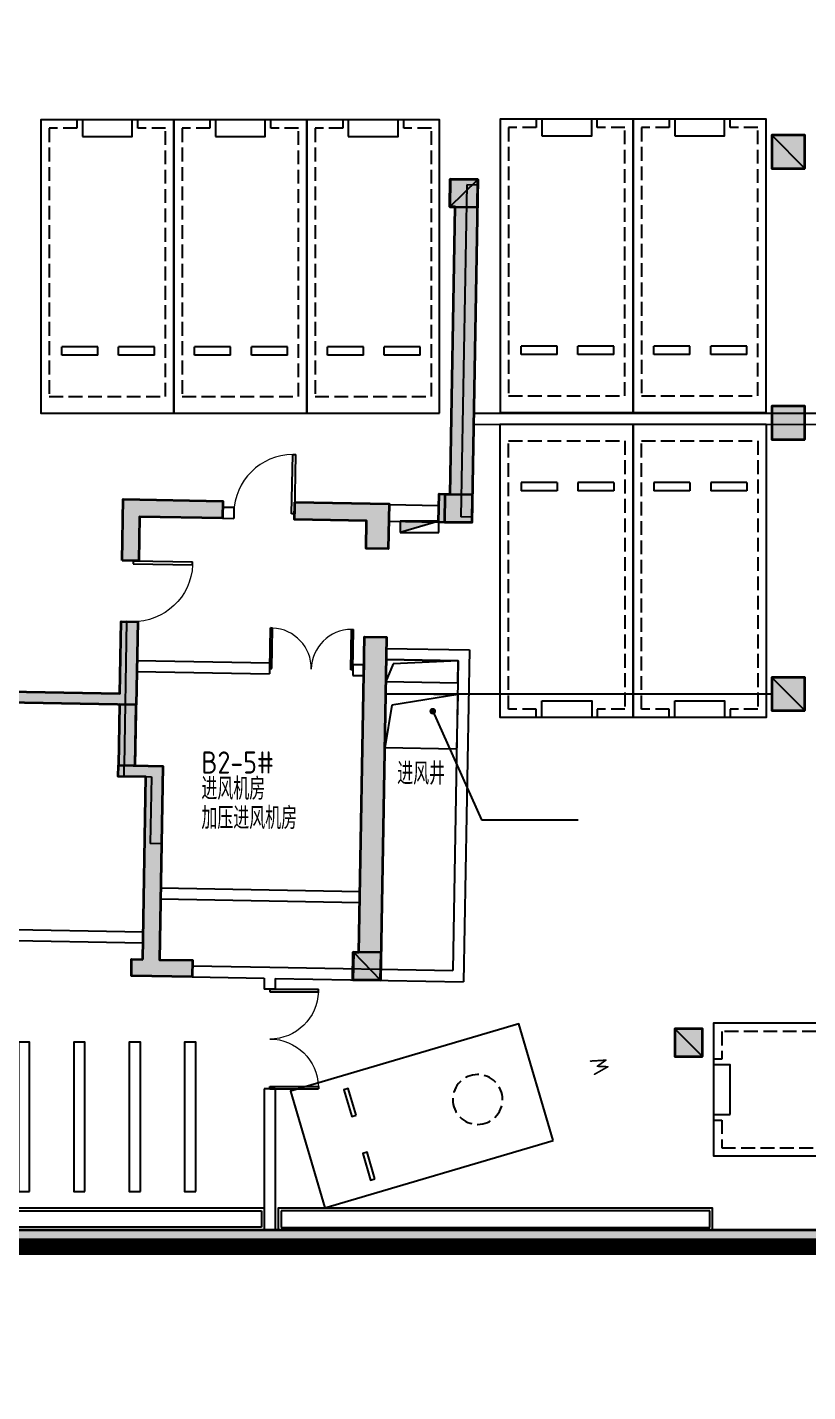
# Model space of a CAD drawing. Extents: x 512858 to 514372, y -232486 to -231710.
# Drawn here: x 512924.38 to 512938.47, y -232238.75 to -232214.09 of the extents above; entities that cross this region are included whole.
import ezdxf
from ezdxf.enums import TextEntityAlignment as Align

# ---------------------------------------------------------------- set-up
doc = ezdxf.new("R2010")
doc.units = 0
doc.header["$LTSCALE"] = 1000
for name, pattern in [('__DASH', [0.35, 0.25, -0.1]), ('B1F_车位$0$__DASH', [0.35, 0.25, -0.1]), ('B1F_车位$0$DASH', [0.35, 0.25, -0.1]), ('CACHE2', [0.1875, 0.125, -0.0625]), ('DASH', [0.35, 0.25, -0.1]), ('新块$0$__DASH', [0.35, 0.25, -0.1]), ('新块$0$DASH', [0.35, 0.25, -0.1])]:
    doc.linetypes.add(name, pattern=pattern)
doc.layers.get('0').update_dxf_attribs({"color": 252})
for name, color, linetype in [('_0', 252, 'Continuous'), ('A-ANNO-HATC-PATT', 252, 'Continuous'), ('A-ANNO-NOTE', 252, 'Continuous'), ('A-COLU-CONC', 252, 'Continuous'), ('A-DOOR-FIRE', 252, 'Continuous'), ('A-HOLE-H', 252, 'CACHE2'), ('A-WALL-BLOK', 252, 'Continuous'), ('AA-WALL', 252, 'Continuous'), ('AD-普通车位', 252, 'Continuous'), ('B1F_车位$0$A-PARK-W', 252, 'Continuous'), ('B1F_车位$0$AD-微型车位', 252, 'B1F_车位$0$DASH'), ('P-DOMW-EQPM', 252, 'Continuous'), ('PUB_HATCH', 252, 'Continuous'), ('WALL', 252, 'Continuous'), ('建-房间名称', 252, 'Continuous'), ('新块$0$A-PARK-D', 252, 'Continuous'), ('新块$0$A-PARK-shuiping', 252, 'Continuous'), ('新块$0$AD-普通车位', 252, '新块$0$DASH'), ('风井', 252, 'Continuous')]:
    doc.layers.add(name, color=color, linetype=linetype)
for name, color, linetype, lineweight in [('P-FIRE-FH', 252, 'Continuous', 25), ('s-colu-cons', 252, 'Continuous', 35), ('S-COLU-HATC', 252, 'Continuous', 25), ('S-WALL', 252, 'Continuous', 35), ('S-WALL-HATC', 252, 'Continuous', 25), ('面积-不计容-地下室-1', 4, 'Continuous', 0)]:
    doc.layers.add(name, color=color, linetype=linetype, lineweight=lineweight)
doc.styles.add('B1F_车位$0$CADReader_TextStyle', font='tssdeng.shx', dxfattribs={"height": 0.2, "bigfont": 'gbcbig.shx'})
doc.styles.add('邻里中心-雨水$0$STANDARD', font='GBENOR', dxfattribs={"bigfont": 'GBCBIG'})

# ---------------------------------------------------------------- blocks, each defined once
blk = doc.blocks.new('新块$0$A$C0EC85F9A')
at = {"layer": '新块$0$A-PARK-D'}
for p, q in [((1025, 1200), (375, 1200)), ((375, 1050), (375, 1200)), ((1025, 1050), (375, 1050)), ((1025, 1050), (1025, 1200)), ((2050, 1200), (1400, 1200)), ((1400, 1050), (1400, 1200)), ((2050, 1050), (1400, 1050)), ((2050, 1050), (2050, 1200))]:
    blk.add_line(p, q, dxfattribs=at)
for points in [[(2400, 0), (2400, 5300), (0, 5300), (0, 0)], [(750, 5000), (1650, 5000), (1650, 5300), (750, 5300)]]:
    blk.add_lwpolyline(points, close=True, dxfattribs=at)
at = {"layer": '新块$0$A-PARK-D', "linetype": '新块$0$__DASH'}
blk.add_lwpolyline([(650, 5300), (650, 5150), (150, 5150), (150, 300), (2250, 300), (2250, 5150), (1750, 5150), (1750, 5300)], dxfattribs=at)
blk = doc.blocks.new('新块$0$dfghgfhfghg')
at = {"layer": '新块$0$A-PARK-D', "extrusion": (-1.87256e-08, 1.87406e-20, 1), "rotation": 8.24447464e-08}
blk.add_blockref('新块$0$A$C0EC85F9A', (-1200, -2800, 0), dxfattribs=at)
blk = doc.blocks.new('A$C040F5B7D')
at = {"layer": '新块$0$AD-普通车位', "extrusion": (2.15467e-06, 6.25413e-07, -1), "zscale": -1}
blk.add_blockref('新块$0$dfghgfhfghg', (-1200, 2800, 0), dxfattribs=at)
blk = doc.blocks.new('新块$0$A$C0C5D4F76')
at = {"layer": '新块$0$A-PARK-shuiping'}
for p, q in [((-1200, 850), (-1200, 200)), ((-1050, 850), (-1200, 850)), ((-1150, 850), (-1150, 200)), ((-1050, 850), (-1050, 200)), ((-1050, 200), (-1200, 200)), ((-1050, -175), (-1200, -175)), ((-1200, -175), (-1200, -825)), ((-1150, -175), (-1150, -825)), ((-1050, -175), (-1050, -825)), ((-1050, -825), (-1200, -825))]:
    blk.add_line(p, q, dxfattribs=at)
for points in [[(0, 1200), (-6000, 1200), (-6000, -1200), (0, -1200)], [(-5700, -450), (-5700, 450), (-6000, 450), (-6000, -450)]]:
    blk.add_lwpolyline(points, close=True, dxfattribs=at)
at = {"layer": '新块$0$A-PARK-shuiping', "linetype": '新块$0$__DASH'}
blk.add_lwpolyline([(-6000, -550), (-5850, -550), (-5850, -1050), (-300, -1050), (-300, 1050), (-5850, 1050), (-5850, 550), (-6000, 550)], dxfattribs=at)
blk = doc.blocks.new('CHEWEI')
at = {"layer": 'AD-普通车位', "extrusion": (0, 0, -1), "zscale": -1}
for p in [(-588888, 180398), (-591288, 180398), (-593688, 180398), (-597183, 180410, 0), (-599583, 180410, 0)]:
    blk.add_blockref('A$C040F5B7D', p, dxfattribs=at)
at = {"layer": 'AD-普通车位', "extrusion": (0, 0, -1), "xscale": -1, "zscale": -1, "rotation": 180}
for p in [(-597183, 180198, 0), (-599583, 180198, 0)]:
    blk.add_blockref('A$C040F5B7D', p, dxfattribs=at)
at = {"layer": '新块$0$AD-普通车位', "rotation": 359.9999991684106}
blk.add_blockref('新块$0$A$C0C5D4F76', (604633, 168173), dxfattribs=at)
blk = doc.blocks.new('A$C1A826BC4')
at = {"layer": 'S-WALL-HATC'}
h = blk.add_hatch(color=256, dxfattribs=at)
h.dxf.hatch_style = 1
h.paths.add_polyline_path([(52250, 4500), (52750, 4500), (52750, -1700), (52150, -1700), (52150, -1190), (52350, -1190), (52350, 4000), (52250, 4000)])
h = blk.add_hatch(color=256, dxfattribs=at)
h.dxf.hatch_style = 1
h.paths.add_polyline_path([(46450, -2500), (46450, -1390), (48250, -1390), (48250, -1700), (46750, -1700), (46750, -2500)])
h = blk.add_hatch(color=256, dxfattribs=at)
h.dxf.hatch_style = 1
h.paths.add_polyline_path([(49550, -1390), (51250, -1390), (51250, -2200), (50850, -2200), (50850, -1700), (49550, -1700)])
h = blk.add_hatch(color=256, dxfattribs=at)
h.dxf.hatch_style = 1
h.paths.add_polyline_path([(46750, -3600), (46750, -5100), (40350, -5100), (40350, -4900), (43550, -4900), (43550, -4400), (43750, -4400), (43750, -4900), (46450, -4900), (46450, -3600)])
at = {"layer": 'S-WALL-HATC', "linetype": 'ByBlock'}
h = blk.add_hatch(color=256, dxfattribs=at)
h.dxf.hatch_style = 1
h.paths.add_polyline_path([(50850, -9500), (50850, -3800), (51250, -3800), (51250, -10000), (50750, -10000), (50750, -9500)])
h = blk.add_hatch(color=256, dxfattribs=at)
h.dxf.hatch_style = 1
h.paths.add_polyline_path([(46450, -6200), (46750, -6200), (46750, -5099), (46450, -5099)])
h = blk.add_hatch(color=256, dxfattribs=at)
h.dxf.hatch_style = 1
h.paths.add_polyline_path([(46950, -9700), (46950, -6400), (46450, -6400), (46450, -6200), (47250, -6200), (47250, -9700), (47850, -9700), (47850, -10000), (46750, -10000), (46750, -9700)])
at = {"layer": 'S-WALL', "linetype": 'ByBlock'}
blk.add_lwpolyline([(52250, 4500), (52750, 4500), (52750, -1700), (52150, -1700), (52150, -1190), (52350, -1190), (52350, 4000), (52250, 4000), (52250, 4500)], dxfattribs=at)
at = {"layer": 'S-WALL', "linetype": 'ByBlock', "lineweight": 35}
blk.add_lwpolyline([(46450, -2500), (46450, -1390), (48250, -1390), (48250, -1700), (46750, -1700), (46750, -2500), (46450, -2500)], dxfattribs=at)
for points in [[(49550, -1390), (51250, -1390), (51250, -2200), (50850, -2200), (50850, -1700), (49550, -1700)], [(46750, -3600), (46750, -5100), (40350, -5100), (40350, -4900), (43550, -4900), (43550, -4400), (43750, -4400), (43750, -4900), (46450, -4900), (46450, -3600)], [(50850, -9500), (50850, -3800), (51250, -3800), (51250, -10000), (50750, -10000), (50750, -9500)], [(46450, -6200), (46750, -6200), (46750, -5099), (46450, -5099)], [(46950, -9700), (46950, -6400), (46450, -6400), (46450, -6200), (47250, -6200), (47250, -9700), (47850, -9700), (47850, -10000), (46750, -10000), (46750, -9700)]]:
    blk.add_lwpolyline(points, close=True, dxfattribs=at)
blk = doc.blocks.new('地下二层墙柱')
at = {"layer": 'S-COLU-HATC'}
for points in [[(1842264, 572868), (1842264, 573468), (1841664, 573468), (1841664, 572868)], [(1836350, 572166), (1836359, 572666), (1835859, 572675), (1835850, 572175)], [(1842264, 567968), (1842264, 568568), (1841664, 568568), (1841664, 567968)], [(1836253, 566465), (1836262, 566965), (1835762, 566974), (1835753, 566474)], [(1842264, 563068), (1842264, 563668), (1841664, 563668), (1841664, 563068)], [(1834599, 558193), (1834608, 558693), (1834108, 558702), (1834099, 558202)], [(1840414, 556818), (1840414, 557318), (1839914, 557318), (1839914, 556818)]]:
    blk.add_hatch(color=256, dxfattribs=at).paths.add_polyline_path(points)
at = {"layer": 'S-WALL-HATC'}
h = blk.add_hatch(color=256, dxfattribs=at)
h.paths.add_polyline_path([(1846414, 553377), (1846414, 550907), (1878314, 550907), (1878314, 553368), (1883364, 553368), (1883364, 610768), (1772295, 610768), (1772295, 556322), (1814105, 553377)])
h.paths.add_polyline_path([(1814116, 553677), (1772595, 556601), (1772595, 610468), (1883064, 610468), (1883064, 553668), (1878014, 553668), (1878014, 551207), (1846714, 551207), (1846714, 553677)], flags=16)
at = {"linetype": 'ByBlock'}
for p, q in [((1841664, 573468), (1842264, 572868)), ((1835850, 572175), (1836359, 572666)), ((1841664, 563668), (1842264, 563068)), ((1834108, 558702), (1834599, 558193)), ((1840414, 556818), (1839914, 557318))]:
    blk.add_line(p, q, dxfattribs=at)
at = {"layer": 's-colu-cons'}
for points in [[(1842264, 572868), (1842264, 573468), (1841664, 573468), (1841664, 572868)], [(1836350, 572166), (1836359, 572666), (1835859, 572675), (1835850, 572175)], [(1842264, 567968), (1842264, 568568), (1841664, 568568), (1841664, 567968)], [(1836253, 566465), (1836262, 566965), (1835762, 566974), (1835753, 566474)], [(1842264, 563068), (1842264, 563668), (1841664, 563668), (1841664, 563068)], [(1834599, 558193), (1834608, 558693), (1834108, 558702), (1834099, 558202)], [(1840414, 556818), (1840414, 557318), (1839914, 557318), (1839914, 556818)]]:
    blk.add_lwpolyline(points, close=True, dxfattribs=at)
at = {"layer": 'S-WALL'}
blk.add_lwpolyline([(1814105, 553377), (1772295, 556322), (1772295, 610768), (1883364, 610768), (1883364, 553368), (1878314, 553368), (1878314, 550907), (1846414, 550907), (1846414, 553377)], close=True, dxfattribs=at)
blk.add_lwpolyline([(1814119, 553677), (1772595, 556601), (1772595, 610468), (1883064, 610468), (1883064, 553668), (1878014, 553668), (1878014, 551207), (1846714, 551207), (1846714, 553677), (1814112, 553677)], dxfattribs=at)
blk = doc.blocks.new('$TwtSys$00000434')
for p, q in [((-0.5, 0.5), (-0.5, -0.5)), ((-0.5, -0.5), (0.5, 0.5)), ((0.5, 0.5), (-0.5, 0.5)), ((0.5, -0.5), (0.5, 0.5)), ((-0.5, -0.5), (0.5, -0.5))]:
    blk.add_line(p, q)
blk.add_solid([(0.5, -0.5), (0.5, 0.5), (-0.5, -0.5)])
blk = doc.blocks.new('A$C2B566C6E')
at = {"layer": 'P-FIRE-FH', "xscale": 700, "yscale": 200, "zscale": 700, "rotation": 179.9999999996575}
blk.add_blockref('$TwtSys$00000434', (62911, -44279), dxfattribs=at)
blk = doc.blocks.new('气压给水罐')
at = {"color": 0, "linetype": 'ByBlock'}
for points in [[(72, 310), (72, 455), (-74, 455), (-74, 310)], [(-324, -104), (-450, -177), (-378, -303), (-252, -230)], [(242, -224), (368, -297), (441, -171), (315, -98)]]:
    blk.add_lwpolyline(points, close=True, dxfattribs=at)
at = {"color": 0}
blk.add_circle((0, 0), 400, dxfattribs=at)
blk = doc.blocks.new('BENG')
at = {"color": 0, "linetype": 'Continuous'}
for p, q in [((-370, 200), (-430, 200)), ((-430, -200), (-430, 200)), ((-385, 385), (-315, 315)), ((-385, 315), (-315, 385)), ((-370, -200), (-370, 200)), ((-274, 120), (-370, 120)), ((-274, 120), (-318, 219)), ((-215, 215), (-285, 285)), ((-215, 285), (-285, 215)), ((-120, 274), (-219, 318)), ((120, 274), (219, 318)), ((285, 285), (215, 215)), ((285, 215), (215, 285)), ((274, 120), (318, 219)), ((274, 120), (370, 120)), ((385, 315), (315, 385)), ((385, 385), (315, 315)), ((370, -200), (370, 200)), ((370, 200), (430, 200)), ((430, -200), (430, 200)), ((-370, -200), (-430, -200)), ((-385, -315), (-315, -385)), ((-385, -385), (-315, -315)), ((-274, -120), (-370, -120)), ((-274, -120), (-318, -219)), ((-215, -285), (-285, -215)), ((-215, -215), (-285, -285)), ((-120, -274), (-219, -318)), ((120, -274), (219, -318)), ((285, -285), (215, -215)), ((285, -215), (215, -285)), ((274, -120), (370, -120)), ((274, -120), (318, -219)), ((385, -385), (315, -315)), ((385, -315), (315, -385)), ((370, -200), (430, -200))]:
    blk.add_line(p, q, dxfattribs=at)
for points in [[(400, 200), (400, 350, 0.414214), (350, 400), (-350, 400, 0.414214), (-400, 350), (-400, 200)], [(325, 120), (325, 250, 0.414214), (250, 325), (-250, 325, 0.414214), (-325, 250), (-325, 120)], [(-400, -200), (-400, -350, 0.414214), (-350, -400), (350, -400, 0.414214), (400, -350), (400, -200)], [(-325, -120), (-325, -250, 0.414214), (-250, -325), (250, -325, 0.414214), (325, -250), (325, -120)]]:
    blk.add_lwpolyline(points, format="xyb", dxfattribs=at)
for centre, radius in [((-350, 350), 30), ((-250, 250), 30), ((0, 0), 271), ((0, 0), 250), ((0, 0), 125), ((0, 0), 59), ((250, 250), 30), ((350, 350), 30), ((-350, -350), 30), ((-250, -250), 30), ((250, -250), 30), ((350, -350), 30)]:
    blk.add_circle(centre, radius, dxfattribs=at)
for centre, radius, start, end in [((-250, 250), 75, 65.838, 204.1619), ((0, 0), 299, 156.3525, 203.6475), ((0, 0), 299, 66.3525, 113.6475), ((250, 250), 75, 335.8381, 114.162), ((0, 0), 299, 336.3525, 23.6475), ((-250, -250), 75, 155.8381, 294.162), ((0, 0), 299, 246.3525, 293.6475), ((250, -250), 75, 245.838, 24.1619)]:
    blk.add_arc(centre, radius, start, end, dxfattribs=at)
for points in [[(-410, 120), (-410, -120), (-450, 120), (-450, -120)], [(410, 120), (410, -120), (450, 120), (450, -120)]]:
    blk.add_solid(points, dxfattribs=at)
blk = doc.blocks.new('变频泵组2')
at = {"color": 0}
for p, q in [((2600, 500), (-500, 500)), ((-500, 500), (-500, -500)), ((2600, 500), (2600, -500)), ((2600, -500), (-500, -500))]:
    blk.add_line(p, q, dxfattribs=at)
at = {"color": 4, "rotation": 60}
blk.add_blockref('气压给水罐', (0, 0), dxfattribs=at)
at = {"color": 4, "xscale": 0.6249999904539436, "yscale": 0.6249999904539436, "zscale": 0.6249999904539436, "rotation": 270.0000000213443}
for p in [(850, 0), (1550, 0), (2250, 0)]:
    blk.add_blockref('BENG', p, dxfattribs=at)
blk = doc.blocks.new('A$C693631CB')
at = {"layer": 'P-DOMW-EQPM', "color": 4, "xscale": -1, "rotation": 270}
blk.add_blockref('变频泵组2', (500, 500), dxfattribs=at)
blk = doc.blocks.new('A$C7203408D')
at = {"lineweight": -3}
for points in [[(6461, -4117), (6461, -1417), (6261, -1417), (6261, -4117)], [(7461, -4111), (7461, -1411), (7261, -1411), (7261, -4111)], [(8461, -4117), (8461, -1417), (8261, -1417), (8261, -4117)], [(9461, -4117), (9461, -1417), (9261, -1417), (9261, -4117)], [(10461, -4117), (10461, -1417), (10261, -1417), (10261, -4117)], [(11461, -4117), (11461, -1417), (11261, -1417), (11261, -4117)], [(12461, -4117), (12461, -1417), (12261, -1417), (12261, -4117)], [(13461, -4117), (13461, -1417), (13261, -1417), (13261, -4117)]]:
    blk.add_lwpolyline(points, close=True, dxfattribs=at)
at = {"layer": 'P-DOMW-EQPM', "color": 4, "xscale": -1}
for p in [(1260, -4317, 0), (4261, -4317, 0)]:
    blk.add_blockref('A$C693631CB', p, dxfattribs=at)
blk = doc.blocks.new('B1F_车位$0$A$C7DEF2C06')
at = {"layer": 'B1F_车位$0$A-PARK-W', "ltscale": 1000}
for points in [[(-1100, 4300), (1100, 4300), (1100, 0), (-1100, 0)], [(-850, 1014), (-350, 1014), (-350, 934), (-850, 934)], [(350, 1014), (850, 1014), (850, 934), (350, 934)]]:
    blk.add_lwpolyline(points, close=True, dxfattribs=at)
at = {"layer": 'B1F_车位$0$A-PARK-W', "linetype": 'B1F_车位$0$__DASH'}
blk.add_circle((0, 3200), 450, dxfattribs=at)
at = {"layer": 'B1F_车位$0$A-PARK-W', "style": 'B1F_车位$0$CADReader_TextStyle'}
blk.add_text('W', height=300, rotation=180, dxfattribs=at).set_placement((123, 5727), align=Align.BOTTOM_LEFT)
blk = doc.blocks.new('B1F_车位$0$微型车停车位')
at = {"layer": 'B1F_车位$0$A-PARK-W', "ltscale": 1000, "extrusion": (2.15475e-06, 3.68434e-06, -1), "rotation": 179.999998871306}
blk.add_blockref('B1F_车位$0$A$C7DEF2C06', (0, 4300), dxfattribs=at)
blk = doc.blocks.new('$DorLib2D$00000002')
for p, q in [((-0.5, 0), (-0.5, 0.4875)), ((-0.475, 0.4875), (-0.5, 0.4875)), ((-0.475, 0), (-0.475, 0.4875)), ((0.475, 0), (0.475, 0.4875)), ((0.475, 0.4875), (0.5, 0.4875)), ((0.5, 0), (0.5, 0.4875)), ((-0.5, 0), (-0.475, 0)), ((0.5, 0), (0.475, 0))]:
    blk.add_line(p, q)
at = {"lineweight": 13}
for centre, start, end in [((-0.4875, 0), 0, 88.53072), ((0.4875, 0), 91.46928, 180)]:
    blk.add_arc(centre, 0.4875, start, end, dxfattribs=at)
blk = doc.blocks.new('$DorLib2D$00000001')
for p, q in [((0.45, 0.975), (0.5, 0.975)), ((0.45, 0), (0.45, 0.975)), ((0.5, 0), (0.5, 0.975)), ((0.5, 0), (0.45, 0))]:
    blk.add_line(p, q)
at = {"lineweight": 13}
blk.add_arc((0.475, 0), 0.975, 91.4693, 180, dxfattribs=at)
blk = doc.blocks.new('B-BZZ')
at = {"layer": 'A-ANNO-HATC-PATT'}
for points in [[(599874, -64028), (599874, -64628), (600474, -64628), (600474, -64028)], [(599874, -68928), (599874, -69528), (600474, -69528), (600474, -68928)], [(599874, -73828), (599874, -74428), (600474, -74428), (600474, -73828)], [(598124, -80178), (598124, -80678), (598624, -80678), (598624, -80178)]]:
    blk.add_hatch(color=256, dxfattribs=at).paths.add_polyline_path(points, flags=17)
at = {"layer": 'A-COLU-CONC'}
for points in [[(599874, -64628), (600474, -64628), (600474, -64028), (599874, -64028)], [(599874, -69528), (600474, -69528), (600474, -68928), (599874, -68928)], [(599874, -74428), (600474, -74428), (600474, -73828), (599874, -73828)], [(598124, -80678), (598624, -80678), (598624, -80178), (598124, -80178)]]:
    blk.add_lwpolyline(points, close=True, dxfattribs=at)

msp = doc.modelspace()

# ---------------------------------------------------------------- hatches: boundary and pattern name
at = {"layer": 'A-ANNO-HATC-PATT'}
for points in [[(512932.021, -232216.835), (512932.012, -232217.335), (512932.512, -232217.344), (512932.521, -232216.844)], [(512931.92, -232222.534), (512931.911, -232223.034), (512932.411, -232223.043), (512932.42, -232222.543)], [(512930.271, -232230.806), (512930.262, -232231.306), (512930.762, -232231.315), (512930.771, -232230.815)]]:
    msp.add_hatch(color=252, dxfattribs=at).paths.add_polyline_path(points, flags=17)
at = {"layer": 'A-ANNO-NOTE'}
msp.add_hatch(color=252, dxfattribs=at).paths.add_polyline_path([(512931.76, -232226.452, 1), (512931.64, -232226.452, 1)], flags=17)
at = {"layer": 'PUB_HATCH'}
msp.add_hatch(color=252, dxfattribs=at).paths.add_polyline_path([(512942.721, -232235.981), (512942.871, -232235.831), (512910.273, -232235.831), (512910.268, -232235.981), (512910.263, -232236.131), (512942.571, -232236.131)], flags=17)

# ---------------------------------------------------------------- linework, layer by layer
at = {"layer": '_0', "color": 252, "elevation": 0}
msp.add_lwpolyline([(512930.853, -232225.916), (512932.153, -232225.939), (512932.16, -232225.539), (512930.861, -232225.516)], close=True, dxfattribs=at)
at = {"layer": '_0', "color": 252}
msp.add_lwpolyline([(512937.821, -232226.141), (512930.849, -232226.141)], dxfattribs=at)
at = {"layer": 'A-ANNO-NOTE', "color": 252}
for p, q in [((512931.7, -232226.452), (512932.583, -232228.417)), ((512932.583, -232228.417), (512934.324, -232228.417))]:
    msp.add_line(p, q, dxfattribs=at)
at = {"layer": 'A-COLU-CONC', "color": 252}
for points in [[(512932.012, -232217.335), (512932.512, -232217.344), (512932.521, -232216.844), (512932.021, -232216.835)], [(512931.911, -232223.034), (512932.411, -232223.043), (512932.42, -232222.543), (512931.92, -232222.534)], [(512930.262, -232231.306), (512930.762, -232231.315), (512930.771, -232230.815), (512930.271, -232230.806)]]:
    msp.add_lwpolyline(points, close=True, dxfattribs=at)
at = {"layer": 'A-HOLE-H', "color": 252, "linetype": 'ByBlock', "elevation": 0}
msp.add_lwpolyline([(512928.657, -232235.83), (512910.221, -232235.831), (512910.222, -232227.45), (512910.622, -232227.45), (512910.621, -232235.43), (512928.657, -232235.43)], close=True, dxfattribs=at)
at = {"layer": 'A-HOLE-H', "color": 252, "elevation": 0}
msp.add_lwpolyline([(512928.607, -232235.78), (512910.271, -232235.781), (512910.272, -232227.5), (512910.572, -232227.5), (512910.571, -232235.48), (512928.607, -232235.48)], close=True, dxfattribs=at)
at = {"layer": 'A-HOLE-H', "color": 252, "linetype": 'ByBlock'}
msp.add_lwpolyline([(512928.911, -232235.831), (512936.751, -232235.831), (512936.751, -232235.431), (512928.911, -232235.431)], close=True, dxfattribs=at)
at = {"layer": 'A-HOLE-H', "color": 252}
msp.add_lwpolyline([(512928.961, -232235.781), (512936.701, -232235.781), (512936.701, -232235.481), (512928.961, -232235.481)], close=True, dxfattribs=at)
at = {"layer": 'A-WALL-BLOK', "color": 252}
for p, q in [((512932.438, -232221.067), (512952.721, -232221.062)), ((512932.438, -232221.067), (512932.439, -232221.267)), ((512932.439, -232221.267), (512952.721, -232221.262)), ((512930.911, -232222.716), (512930.905, -232223.016)), ((512930.911, -232222.716), (512931.81, -232222.733)), ((512931.81, -232222.733), (512931.805, -232223.033)), ((512927.909, -232222.763), (512927.906, -232222.963)), ((512927.906, -232222.963), (512928.106, -232222.966)), ((512927.909, -232222.763), (512928.109, -232222.766)), ((512929.209, -232222.786), (512929.206, -232222.986)), ((512930.905, -232223.016), (512931.805, -232223.033)), ((512926.392, -232223.736), (512926.192, -232223.732)), ((512926.172, -232224.832), (512926.125, -232227.431)), ((512926.372, -232224.836), (512926.325, -232227.435)), ((512930.864, -232225.316), (512930.86, -232225.516)), ((512930.864, -232225.316), (512932.364, -232225.343)), ((512932.364, -232225.343), (512932.256, -232231.342)), ((512926.359, -232225.535), (512926.356, -232225.735)), ((512926.359, -232225.535), (512928.759, -232225.578)), ((512930.259, -232225.605), (512930.459, -232225.609)), ((512930.459, -232225.609), (512930.455, -232225.809)), ((512930.86, -232225.516), (512932.16, -232225.539)), ((512932.16, -232225.539), (512932.06, -232231.138)), ((512926.356, -232225.735), (512928.755, -232225.778)), ((512930.255, -232225.805), (512930.455, -232225.809)), ((512926.325, -232227.435), (512926.125, -232227.431)), ((512926.786, -232229.644), (512926.782, -232229.844)), ((512926.786, -232229.644), (512930.385, -232229.708)), ((512926.782, -232229.844), (512930.382, -232229.908)), ((512930.385, -232229.708), (512930.382, -232229.908)), ((512920.173, -232230.325), (512926.472, -232230.438)), ((512920.169, -232230.525), (512926.468, -232230.638)), ((512926.472, -232230.438), (512926.468, -232230.638)), ((512927.361, -232231.054), (512927.357, -232231.254)), ((512927.361, -232231.054), (512928.759, -232231.079)), ((512928.759, -232231.079), (512932.06, -232231.138)), ((512927.357, -232231.254), (512928.657, -232231.277)), ((512928.657, -232231.277), (512928.657, -232231.477)), ((512928.857, -232231.281), (512928.857, -232231.477)), ((512928.857, -232231.281), (512932.256, -232231.342)), ((512928.657, -232233.277), (512928.657, -232235.831)), ((512928.857, -232233.277), (512928.857, -232235.831)), ((512928.857, -232235.831), (512928.657, -232235.831))]:
    msp.add_line(p, q, dxfattribs=at)
for points in [[(512928.109, -232222.766), (512928.106, -232222.966)], [(512929.209, -232222.786), (512929.206, -232222.986)], [(512926.392, -232223.736), (512926.192, -232223.732)], [(512926.372, -232224.836), (512926.172, -232224.832)], [(512928.759, -232225.578), (512928.755, -232225.778)], [(512930.259, -232225.605), (512930.255, -232225.805)], [(512928.857, -232231.477), (512928.657, -232231.477)], [(512928.857, -232233.277), (512928.657, -232233.277)]]:
    msp.add_lwpolyline(points, dxfattribs=at)
at = {"layer": 'WALL', "color": 252}
for p, q in [((512932.314, -232216.941), (512932.206, -232222.94)), ((512932.514, -232216.944), (512932.314, -232216.941)), ((512932.514, -232216.944), (512932.406, -232222.943)), ((512932.406, -232222.943), (512932.206, -232222.94)), ((512926.124, -232227.432), (512926.121, -232227.632)), ((512926.124, -232227.432), (512926.825, -232227.444)), ((512926.121, -232227.632), (512926.621, -232227.641)), ((512926.621, -232227.641), (512926.6, -232228.845)), ((512926.825, -232227.444), (512926.8, -232228.849)), ((512926.8, -232228.849), (512926.6, -232228.845)), ((512942.871, -232235.831), (512910.273, -232235.831)), ((512942.571, -232236.131), (512910.263, -232236.131))]:
    msp.add_line(p, q, dxfattribs=at)
at = {"layer": '面积-不计容-地下室-1', "linetype": 'DASH', "ltscale": 0.003, "const_width": 0.3}
msp.add_lwpolyline([(512868.452, -232233.187), (512910.262, -232236.131), (512942.571, -232236.131), (512942.571, -232238.601), (512974.471, -232238.601), (512974.471, -232236.141), (512979.521, -232236.141), (512979.521, -232178.741), (512868.452, -232178.741)], close=True, dxfattribs=at)
at = {"layer": '风井', "color": 252, "linetype": '__DASH'}
for points in [[(512932.16, -232225.539), (512930.983, -232225.593), (512930.853, -232225.916)], [(512932.153, -232226.152), (512930.962, -232226.341), (512930.832, -232227.116)]]:
    msp.add_lwpolyline(points, dxfattribs=at)
at = {"layer": '风井', "color": 252}
msp.add_lwpolyline([(512930.853, -232226.129), (512932.153, -232226.152), (512932.132, -232227.139), (512930.832, -232227.116)], close=True, dxfattribs=at)

# ---------------------------------------------------------------- block references
at = {"color": 252, "xscale": 0.001, "yscale": 0.001, "zscale": 0.001}
msp.add_blockref('地下二层墙柱', (511096.158, -232789.509), dxfattribs=at)
at = {"layer": '_0', "color": 252, "xscale": 0.001, "yscale": 0.001, "zscale": 0.001}
for name, p in [('A$C2B566C6E', (512868.552, -232178.841)), ('A$C7203408D', (512913.959, -232231.014))]:
    msp.add_blockref(name, p, dxfattribs=at)
at = {"layer": 'A-DOOR-FIRE', "color": 252, "zscale": 0.2}
for name, p, xscale, yscale, rotation in [('$DorLib2D$00000001', (512928.657, -232222.876), 1.1, 1.1, 358.9735321936284), ('$DorLib2D$00000001', (512926.282, -232224.284), -1.1, 1.1, 268.9735321936141), ('$DorLib2D$00000002', (512929.507, -232225.692), 1.5, 1.5, 358.9735881652496), ('$DorLib2D$00000002', (512928.757, -232232.377), -1.8, 1.8, 270.0000000000007)]:
    msp.add_blockref(name, p, dxfattribs=dict(at, xscale=xscale, yscale=yscale, rotation=rotation))
at = {"layer": 'AA-WALL', "color": 252, "xscale": 0.001, "yscale": 0.001, "zscale": 0.001}
for name, p in [('B-BZZ', (512337.948, -232152.013)), ('CHEWEI', (512338.137, -232401.464))]:
    msp.add_blockref(name, p, dxfattribs=at)
at = {"layer": 'B1F_车位$0$AD-微型车位', "color": 252, "extrusion": (-4.14379e-06, 1.02293e-06, -1), "xscale": -0.001, "yscale": 0.001, "zscale": 0.001, "rotation": 253.5458895302204}
msp.add_blockref('B1F_车位$0$微型车停车位', (-512933.566, -232233.158, -2.363), dxfattribs=at)
at = {"layer": '风井', "color": 252, "xscale": 0.001, "yscale": 0.001, "zscale": 0.001, "rotation": 358.9735741809012}
msp.add_blockref('A$C1A826BC4', (512879.694, -232220.399, 0), dxfattribs=at)

# ---------------------------------------------------------------- texts
at = {"layer": '建-房间名称', "color": 252, "style": '邻里中心-雨水$0$STANDARD'}
for s, p in [('B2-5#', (512927.522, -232227.579)), ('进风井', (512931.058, -232227.78)), ('进风机房', (512927.522, -232228.054)), ('加压进风机房', (512927.522, -232228.584))]:
    msp.add_text(s, height=0.4, dxfattribs=at).set_placement(p)

doc.saveas('drawing.dxf')
